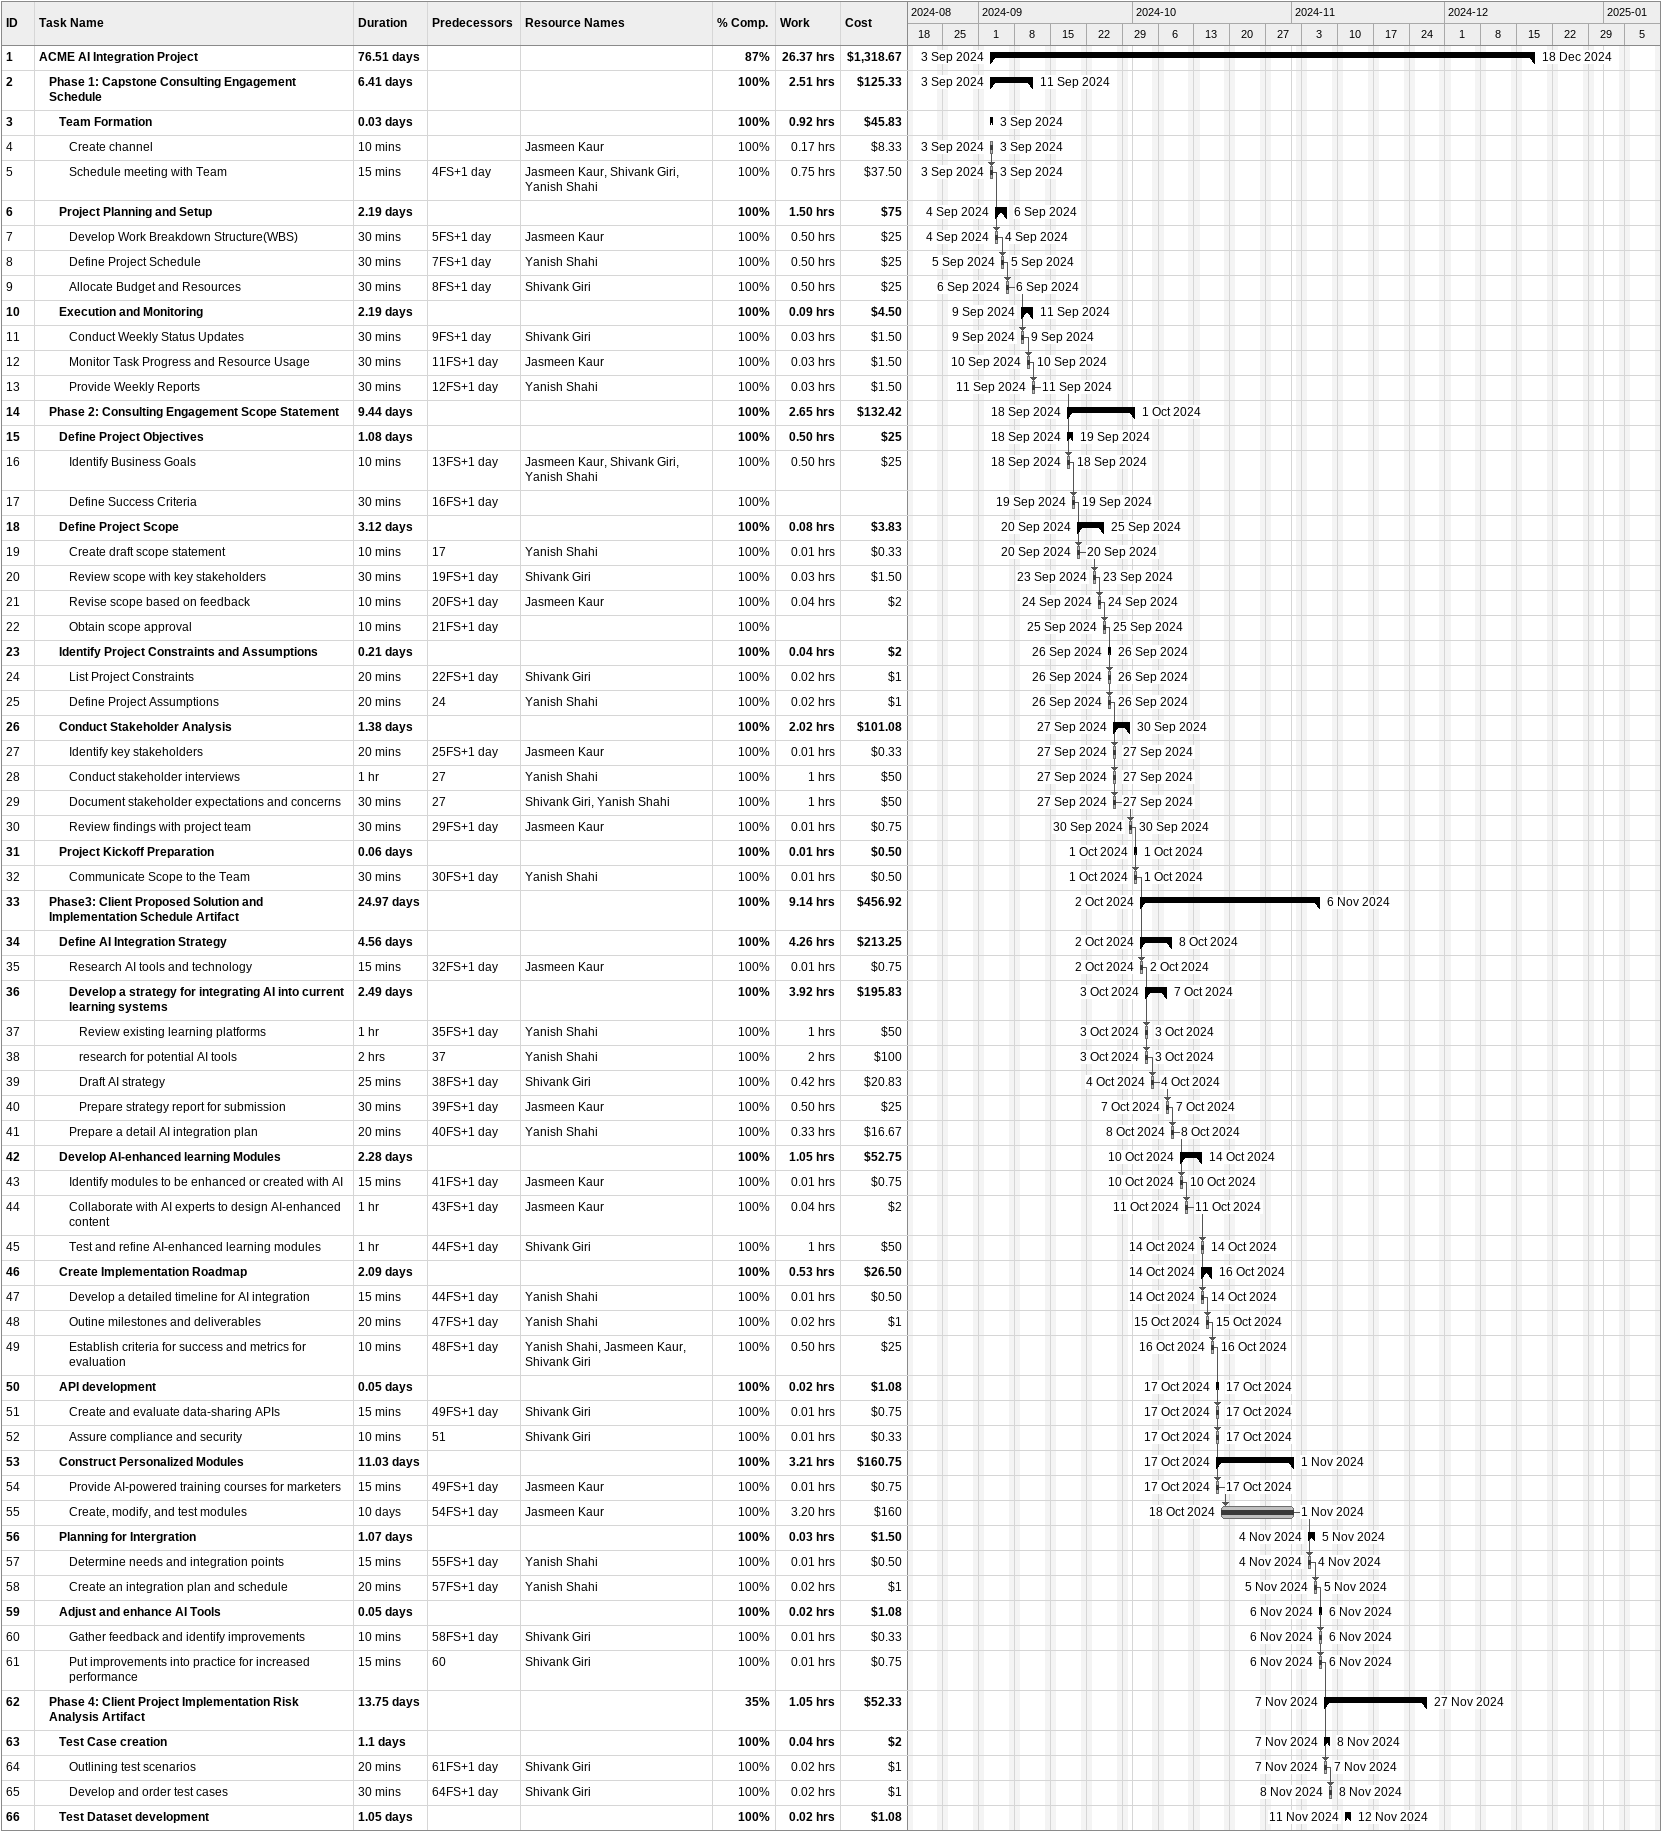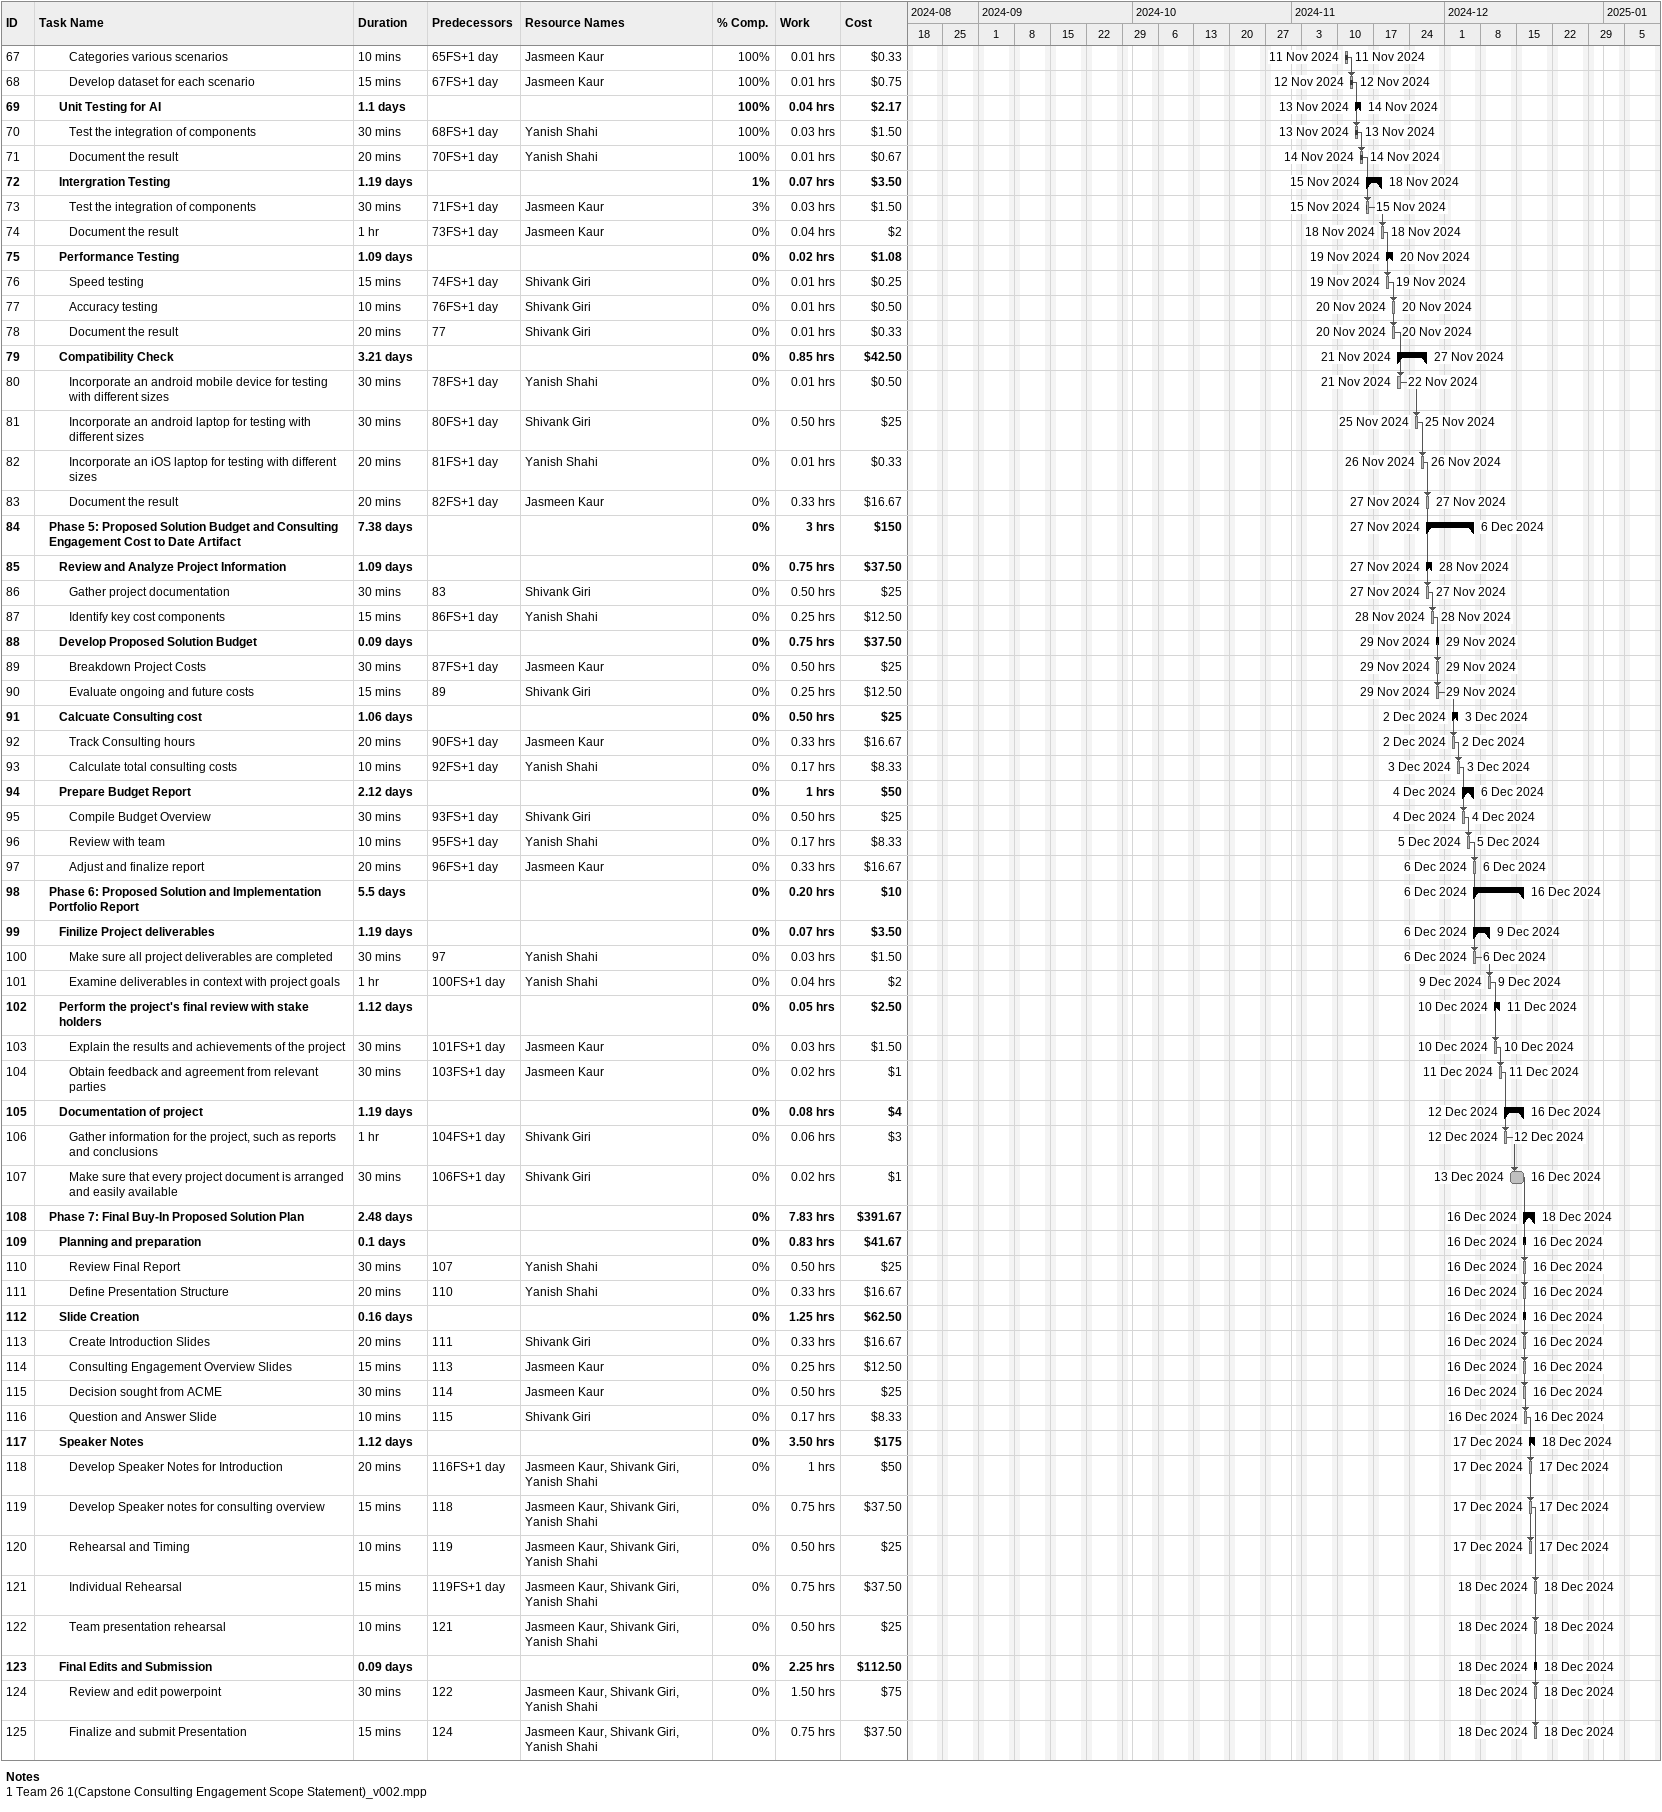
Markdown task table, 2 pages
| ID | Level | Task | Duration | Start | Finish | Predecessors | Resources | % complete | Work (h) | Cost ($) |
|---|---|---|---|---|---|---|---|---|---|---|
| 1 | 1 | **ACME AI Integration Project** | 76.51d | 2024-09-03 | 2024-12-18 |  |  | 87 | 26.37 | 1318.67 |
| 2 | 2 | **Phase 1: Capstone Consulting Engagement Schedule** | 6.41d | 2024-09-03 | 2024-09-11 |  |  | 100 | 2.51 | 125.33 |
| 3 | 3 | **Team Formation** | 0.03d | 2024-09-03 | 2024-09-03 |  |  | 100 | 0.92 | 45.83 |
| 4 | 4 | Create channel | 10min | 2024-09-03 | 2024-09-03 |  | Jasmeen Kaur | 100 | 0.17 | 8.33 |
| 5 | 4 | Schedule meeting with Team | 15min | 2024-09-03 | 2024-09-03 | 4FS+1d | Jasmeen Kaur, Shivank Giri, Yanish Shahi | 100 | 0.75 | 37.50 |
| 6 | 3 | **Project Planning and Setup** | 2.19d | 2024-09-04 | 2024-09-06 |  |  | 100 | 1.50 | 75 |
| 7 | 4 | Develop Work Breakdown Structure(WBS) | 30min | 2024-09-04 | 2024-09-04 | 5FS+1d | Jasmeen Kaur | 100 | 0.50 | 25 |
| 8 | 4 | Define Project Schedule | 30min | 2024-09-05 | 2024-09-05 | 7FS+1d | Yanish Shahi | 100 | 0.50 | 25 |
| 9 | 4 | Allocate Budget and Resources | 30min | 2024-09-06 | 2024-09-06 | 8FS+1d | Shivank Giri | 100 | 0.50 | 25 |
| 10 | 3 | **Execution and Monitoring** | 2.19d | 2024-09-09 | 2024-09-11 |  |  | 100 | 0.09 | 4.50 |
| 11 | 4 | Conduct Weekly Status Updates | 30min | 2024-09-09 | 2024-09-09 | 9FS+1d | Shivank Giri | 100 | 0.03 | 1.50 |
| 12 | 4 | Monitor Task Progress and Resource Usage | 30min | 2024-09-10 | 2024-09-10 | 11FS+1d | Jasmeen Kaur | 100 | 0.03 | 1.50 |
| 13 | 4 | Provide Weekly Reports | 30min | 2024-09-11 | 2024-09-11 | 12FS+1d | Yanish Shahi | 100 | 0.03 | 1.50 |
| 14 | 2 | **Phase 2: Consulting Engagement Scope Statement** | 9.44d | 2024-09-18 | 2024-10-01 |  |  | 100 | 2.65 | 132.42 |
| 15 | 3 | **Define Project Objectives** | 1.08d | 2024-09-18 | 2024-09-19 |  |  | 100 | 0.50 | 25 |
| 16 | 4 | Identify Business Goals | 10min | 2024-09-18 | 2024-09-18 | 13FS+1d | Jasmeen Kaur, Shivank Giri, Yanish Shahi | 100 | 0.50 | 25 |
| 17 | 4 | Define Success Criteria | 30min | 2024-09-19 | 2024-09-19 | 16FS+1d |  | 100 |  |  |
| 18 | 3 | **Define Project Scope** | 3.12d | 2024-09-20 | 2024-09-25 |  |  | 100 | 0.08 | 3.83 |
| 19 | 4 | Create draft scope statement | 10min | 2024-09-20 | 2024-09-20 | 17 | Yanish Shahi | 100 | 0.01 | 0.33 |
| 20 | 4 | Review scope with key stakeholders | 30min | 2024-09-23 | 2024-09-23 | 19FS+1d | Shivank Giri | 100 | 0.03 | 1.50 |
| 21 | 4 | Revise scope based on feedback | 10min | 2024-09-24 | 2024-09-24 | 20FS+1d | Jasmeen Kaur | 100 | 0.04 | 2 |
| 22 | 4 | Obtain scope approval | 10min | 2024-09-25 | 2024-09-25 | 21FS+1d |  | 100 |  |  |
| 23 | 3 | **Identify Project Constraints and Assumptions** | 0.21d | 2024-09-26 | 2024-09-26 |  |  | 100 | 0.04 | 2 |
| 24 | 4 | List Project Constraints | 20min | 2024-09-26 | 2024-09-26 | 22FS+1d | Shivank Giri | 100 | 0.02 | 1 |
| 25 | 4 | Define Project Assumptions | 20min | 2024-09-26 | 2024-09-26 | 24 | Yanish Shahi | 100 | 0.02 | 1 |
| 26 | 3 | **Conduct Stakeholder Analysis** | 1.38d | 2024-09-27 | 2024-09-30 |  |  | 100 | 2.02 | 101.08 |
| 27 | 4 | Identify key stakeholders | 20min | 2024-09-27 | 2024-09-27 | 25FS+1d | Jasmeen Kaur | 100 | 0.01 | 0.33 |
| 28 | 4 | Conduct stakeholder interviews | 1h | 2024-09-27 | 2024-09-27 | 27 | Yanish Shahi | 100 | 1 | 50 |
| 29 | 4 | Document stakeholder expectations and concerns | 30min | 2024-09-27 | 2024-09-27 | 27 | Shivank Giri, Yanish Shahi | 100 | 1 | 50 |
| 30 | 4 | Review findings with project team | 30min | 2024-09-30 | 2024-09-30 | 29FS+1d | Jasmeen Kaur | 100 | 0.01 | 0.75 |
| 31 | 3 | **Project Kickoff Preparation** | 0.06d | 2024-10-01 | 2024-10-01 |  |  | 100 | 0.01 | 0.50 |
| 32 | 4 | Communicate Scope to the Team | 30min | 2024-10-01 | 2024-10-01 | 30FS+1d | Yanish Shahi | 100 | 0.01 | 0.50 |
| 33 | 2 | **Phase3: Client Proposed Solution and Implementation Schedule Artifact** | 24.97d | 2024-10-02 | 2024-11-06 |  |  | 100 | 9.14 | 456.92 |
| 34 | 3 | **Define AI Integration Strategy** | 4.56d | 2024-10-02 | 2024-10-08 |  |  | 100 | 4.26 | 213.25 |
| 35 | 4 | Research AI tools and technology | 15min | 2024-10-02 | 2024-10-02 | 32FS+1d | Jasmeen Kaur | 100 | 0.01 | 0.75 |
| 36 | 4 | **Develop a strategy for integrating AI into current learning systems** | 2.49d | 2024-10-03 | 2024-10-07 |  |  | 100 | 3.92 | 195.83 |
| 37 | 5 | Review existing learning platforms | 1h | 2024-10-03 | 2024-10-03 | 35FS+1d | Yanish Shahi | 100 | 1 | 50 |
| 38 | 5 | research for potential AI tools | 2h | 2024-10-03 | 2024-10-03 | 37 | Yanish Shahi | 100 | 2 | 100 |
| 39 | 5 | Draft AI strategy | 25min | 2024-10-04 | 2024-10-04 | 38FS+1d | Shivank Giri | 100 | 0.42 | 20.83 |
| 40 | 5 | Prepare strategy report for submission | 30min | 2024-10-07 | 2024-10-07 | 39FS+1d | Jasmeen Kaur | 100 | 0.50 | 25 |
| 41 | 4 | Prepare a detail AI integration plan | 20min | 2024-10-08 | 2024-10-08 | 40FS+1d | Yanish Shahi | 100 | 0.33 | 16.67 |
| 42 | 3 | **Develop AI-enhanced learning Modules** | 2.28d | 2024-10-10 | 2024-10-14 |  |  | 100 | 1.05 | 52.75 |
| 43 | 4 | Identify modules to be enhanced or created with AI | 15min | 2024-10-10 | 2024-10-10 | 41FS+1d | Jasmeen Kaur | 100 | 0.01 | 0.75 |
| 44 | 4 | Collaborate with AI experts to design AI-enhanced content | 1h | 2024-10-11 | 2024-10-11 | 43FS+1d | Jasmeen Kaur | 100 | 0.04 | 2 |
| 45 | 4 | Test and refine AI-enhanced learning modules | 1h | 2024-10-14 | 2024-10-14 | 44FS+1d | Shivank Giri | 100 | 1 | 50 |
| 46 | 3 | **Create Implementation Roadmap** | 2.09d | 2024-10-14 | 2024-10-16 |  |  | 100 | 0.53 | 26.50 |
| 47 | 4 | Develop a detailed timeline for AI integration | 15min | 2024-10-14 | 2024-10-14 | 44FS+1d | Yanish Shahi | 100 | 0.01 | 0.50 |
| 48 | 4 | Outine milestones and deliverables | 20min | 2024-10-15 | 2024-10-15 | 47FS+1d | Yanish Shahi | 100 | 0.02 | 1 |
| 49 | 4 | Establish criteria for success and metrics for evaluation | 10min | 2024-10-16 | 2024-10-16 | 48FS+1d | Yanish Shahi, Jasmeen Kaur, Shivank Giri | 100 | 0.50 | 25 |
| 50 | 3 | **API development** | 0.05d | 2024-10-17 | 2024-10-17 |  |  | 100 | 0.02 | 1.08 |
| 51 | 4 | Create and evaluate data-sharing APIs | 15min | 2024-10-17 | 2024-10-17 | 49FS+1d | Shivank Giri | 100 | 0.01 | 0.75 |
| 52 | 4 | Assure compliance and security | 10min | 2024-10-17 | 2024-10-17 | 51 | Shivank Giri | 100 | 0.01 | 0.33 |
| 53 | 3 | **Construct Personalized Modules** | 11.03d | 2024-10-17 | 2024-11-01 |  |  | 100 | 3.21 | 160.75 |
| 54 | 4 | Provide AI-powered training courses for marketers | 15min | 2024-10-17 | 2024-10-17 | 49FS+1d | Jasmeen Kaur | 100 | 0.01 | 0.75 |
| 55 | 4 | Create, modify, and test modules | 10d | 2024-10-18 | 2024-11-01 | 54FS+1d | Jasmeen Kaur | 100 | 3.20 | 160 |
| 56 | 3 | **Planning for Intergration** | 1.07d | 2024-11-04 | 2024-11-05 |  |  | 100 | 0.03 | 1.50 |
| 57 | 4 | Determine needs and integration points | 15min | 2024-11-04 | 2024-11-04 | 55FS+1d | Yanish Shahi | 100 | 0.01 | 0.50 |
| 58 | 4 | Create an integration plan and schedule | 20min | 2024-11-05 | 2024-11-05 | 57FS+1d | Yanish Shahi | 100 | 0.02 | 1 |
| 59 | 3 | **Adjust and enhance AI Tools** | 0.05d | 2024-11-06 | 2024-11-06 |  |  | 100 | 0.02 | 1.08 |
| 60 | 4 | Gather feedback and identify improvements | 10min | 2024-11-06 | 2024-11-06 | 58FS+1d | Shivank Giri | 100 | 0.01 | 0.33 |
| 61 | 4 | Put improvements into practice for increased performance | 15min | 2024-11-06 | 2024-11-06 | 60 | Shivank Giri | 100 | 0.01 | 0.75 |
| 62 | 2 | **Phase 4: Client Project Implementation Risk Analysis Artifact** | 13.75d | 2024-11-07 | 2024-11-27 |  |  | 35 | 1.05 | 52.33 |
| 63 | 3 | **Test Case creation** | 1.1d | 2024-11-07 | 2024-11-08 |  |  | 100 | 0.04 | 2 |
| 64 | 4 | Outlining test scenarios | 20min | 2024-11-07 | 2024-11-07 | 61FS+1d | Shivank Giri | 100 | 0.02 | 1 |
| 65 | 4 | Develop and order test cases | 30min | 2024-11-08 | 2024-11-08 | 64FS+1d | Shivank Giri | 100 | 0.02 | 1 |
| 66 | 3 | **Test Dataset development** | 1.05d | 2024-11-11 | 2024-11-12 |  |  | 100 | 0.02 | 1.08 |
| 67 | 4 | Categories various scenarios | 10min | 2024-11-11 | 2024-11-11 | 65FS+1d | Jasmeen Kaur | 100 | 0.01 | 0.33 |
| 68 | 4 | Develop dataset for each scenario | 15min | 2024-11-12 | 2024-11-12 | 67FS+1d | Jasmeen Kaur | 100 | 0.01 | 0.75 |
| 69 | 3 | **Unit Testing for AI** | 1.1d | 2024-11-13 | 2024-11-14 |  |  | 100 | 0.04 | 2.17 |
| 70 | 4 | Test the integration of components | 30min | 2024-11-13 | 2024-11-13 | 68FS+1d | Yanish Shahi | 100 | 0.03 | 1.50 |
| 71 | 4 | Document the result | 20min | 2024-11-14 | 2024-11-14 | 70FS+1d | Yanish Shahi | 100 | 0.01 | 0.67 |
| 72 | 3 | **Intergration Testing** | 1.19d | 2024-11-15 | 2024-11-18 |  |  | 1 | 0.07 | 3.50 |
| 73 | 4 | Test the integration of components | 30min | 2024-11-15 | 2024-11-15 | 71FS+1d | Jasmeen Kaur | 3 | 0.03 | 1.50 |
| 74 | 4 | Document the result | 1h | 2024-11-18 | 2024-11-18 | 73FS+1d | Jasmeen Kaur | 0 | 0.04 | 2 |
| 75 | 3 | **Performance Testing** | 1.09d | 2024-11-19 | 2024-11-20 |  |  | 0 | 0.02 | 1.08 |
| 76 | 4 | Speed testing | 15min | 2024-11-19 | 2024-11-19 | 74FS+1d | Shivank Giri | 0 | 0.01 | 0.25 |
| 77 | 4 | Accuracy testing | 10min | 2024-11-20 | 2024-11-20 | 76FS+1d | Shivank Giri | 0 | 0.01 | 0.50 |
| 78 | 4 | Document the result | 20min | 2024-11-20 | 2024-11-20 | 77 | Shivank Giri | 0 | 0.01 | 0.33 |
| 79 | 3 | **Compatibility Check** | 3.21d | 2024-11-21 | 2024-11-27 |  |  | 0 | 0.85 | 42.50 |
| 80 | 4 | Incorporate an android mobile device for testing with different sizes | 30min | 2024-11-21 | 2024-11-22 | 78FS+1d | Yanish Shahi | 0 | 0.01 | 0.50 |
| 81 | 4 | Incorporate an android laptop for testing with different sizes | 30min | 2024-11-25 | 2024-11-25 | 80FS+1d | Shivank Giri | 0 | 0.50 | 25 |
| 82 | 4 | Incorporate an iOS laptop for testing with different sizes | 20min | 2024-11-26 | 2024-11-26 | 81FS+1d | Yanish Shahi | 0 | 0.01 | 0.33 |
| 83 | 4 | Document the result | 20min | 2024-11-27 | 2024-11-27 | 82FS+1d | Jasmeen Kaur | 0 | 0.33 | 16.67 |
| 84 | 2 | **Phase 5: Proposed Solution Budget and Consulting Engagement Cost to Date Artifact** | 7.38d | 2024-11-27 | 2024-12-06 |  |  | 0 | 3 | 150 |
| 85 | 3 | **Review and Analyze Project Information** | 1.09d | 2024-11-27 | 2024-11-28 |  |  | 0 | 0.75 | 37.50 |
| 86 | 4 | Gather project documentation | 30min | 2024-11-27 | 2024-11-27 | 83 | Shivank Giri | 0 | 0.50 | 25 |
| 87 | 4 | Identify key cost components | 15min | 2024-11-28 | 2024-11-28 | 86FS+1d | Yanish Shahi | 0 | 0.25 | 12.50 |
| 88 | 3 | **Develop Proposed Solution Budget** | 0.09d | 2024-11-29 | 2024-11-29 |  |  | 0 | 0.75 | 37.50 |
| 89 | 4 | Breakdown Project Costs | 30min | 2024-11-29 | 2024-11-29 | 87FS+1d | Jasmeen Kaur | 0 | 0.50 | 25 |
| 90 | 4 | Evaluate ongoing and future costs | 15min | 2024-11-29 | 2024-11-29 | 89 | Shivank Giri | 0 | 0.25 | 12.50 |
| 91 | 3 | **Calcuate Consulting cost** | 1.06d | 2024-12-02 | 2024-12-03 |  |  | 0 | 0.50 | 25 |
| 92 | 4 | Track Consulting hours | 20min | 2024-12-02 | 2024-12-02 | 90FS+1d | Jasmeen Kaur | 0 | 0.33 | 16.67 |
| 93 | 4 | Calculate total consulting costs | 10min | 2024-12-03 | 2024-12-03 | 92FS+1d | Yanish Shahi | 0 | 0.17 | 8.33 |
| 94 | 3 | **Prepare Budget Report** | 2.12d | 2024-12-04 | 2024-12-06 |  |  | 0 | 1 | 50 |
| 95 | 4 | Compile Budget Overview | 30min | 2024-12-04 | 2024-12-04 | 93FS+1d | Shivank Giri | 0 | 0.50 | 25 |
| 96 | 4 | Review with team | 10min | 2024-12-05 | 2024-12-05 | 95FS+1d | Yanish Shahi | 0 | 0.17 | 8.33 |
| 97 | 4 | Adjust and finalize report | 20min | 2024-12-06 | 2024-12-06 | 96FS+1d | Jasmeen Kaur | 0 | 0.33 | 16.67 |
| 98 | 2 | **Phase 6: Proposed Solution and Implementation Portfolio Report** | 5.5d | 2024-12-06 | 2024-12-16 |  |  | 0 | 0.20 | 10 |
| 99 | 3 | **Finilize Project deliverables** | 1.19d | 2024-12-06 | 2024-12-09 |  |  | 0 | 0.07 | 3.50 |
| 100 | 4 | Make sure all project deliverables are completed | 30min | 2024-12-06 | 2024-12-06 | 97 | Yanish Shahi | 0 | 0.03 | 1.50 |
| 101 | 4 | Examine deliverables in context with project goals | 1h | 2024-12-09 | 2024-12-09 | 100FS+1d | Yanish Shahi | 0 | 0.04 | 2 |
| 102 | 3 | **Perform the project's final review with stake holders** | 1.12d | 2024-12-10 | 2024-12-11 |  |  | 0 | 0.05 | 2.50 |
| 103 | 4 | Explain the results and achievements of the project | 30min | 2024-12-10 | 2024-12-10 | 101FS+1d | Jasmeen Kaur | 0 | 0.03 | 1.50 |
| 104 | 4 | Obtain feedback and agreement from relevant parties | 30min | 2024-12-11 | 2024-12-11 | 103FS+1d | Jasmeen Kaur | 0 | 0.02 | 1 |
| 105 | 3 | **Documentation of project** | 1.19d | 2024-12-12 | 2024-12-16 |  |  | 0 | 0.08 | 4 |
| 106 | 4 | Gather information for the project, such as reports and conclusions | 1h | 2024-12-12 | 2024-12-12 | 104FS+1d | Shivank Giri | 0 | 0.06 | 3 |
| 107 | 4 | Make sure that every project document is arranged and easily available | 30min | 2024-12-13 | 2024-12-16 | 106FS+1d | Shivank Giri | 0 | 0.02 | 1 |
| 108 | 2 | **Phase 7: Final Buy-In Proposed Solution Plan** | 2.48d | 2024-12-16 | 2024-12-18 |  |  | 0 | 7.83 | 391.67 |
| 109 | 3 | **Planning and preparation** | 0.1d | 2024-12-16 | 2024-12-16 |  |  | 0 | 0.83 | 41.67 |
| 110 | 4 | Review Final Report | 30min | 2024-12-16 | 2024-12-16 | 107 | Yanish Shahi | 0 | 0.50 | 25 |
| 111 | 4 | Define Presentation Structure | 20min | 2024-12-16 | 2024-12-16 | 110 | Yanish Shahi | 0 | 0.33 | 16.67 |
| 112 | 3 | **Slide Creation** | 0.16d | 2024-12-16 | 2024-12-16 |  |  | 0 | 1.25 | 62.50 |
| 113 | 4 | Create Introduction Slides | 20min | 2024-12-16 | 2024-12-16 | 111 | Shivank Giri | 0 | 0.33 | 16.67 |
| 114 | 4 | Consulting Engagement Overview Slides | 15min | 2024-12-16 | 2024-12-16 | 113 | Jasmeen Kaur | 0 | 0.25 | 12.50 |
| 115 | 4 | Decision sought from ACME | 30min | 2024-12-16 | 2024-12-16 | 114 | Jasmeen Kaur | 0 | 0.50 | 25 |
| 116 | 4 | Question and Answer Slide | 10min | 2024-12-16 | 2024-12-16 | 115 | Shivank Giri | 0 | 0.17 | 8.33 |
| 117 | 3 | **Speaker Notes** | 1.12d | 2024-12-17 | 2024-12-18 |  |  | 0 | 3.50 | 175 |
| 118 | 4 | Develop Speaker Notes for Introduction | 20min | 2024-12-17 | 2024-12-17 | 116FS+1d | Jasmeen Kaur, Shivank Giri, Yanish Shahi | 0 | 1 | 50 |
| 119 | 4 | Develop Speaker notes for consulting overview | 15min | 2024-12-17 | 2024-12-17 | 118 | Jasmeen Kaur, Shivank Giri, Yanish Shahi | 0 | 0.75 | 37.50 |
| 120 | 4 | Rehearsal and Timing | 10min | 2024-12-17 | 2024-12-17 | 119 | Jasmeen Kaur, Shivank Giri, Yanish Shahi | 0 | 0.50 | 25 |
| 121 | 4 | Individual Rehearsal | 15min | 2024-12-18 | 2024-12-18 | 119FS+1d | Jasmeen Kaur, Shivank Giri, Yanish Shahi | 0 | 0.75 | 37.50 |
| 122 | 4 | Team presentation rehearsal | 10min | 2024-12-18 | 2024-12-18 | 121 | Jasmeen Kaur, Shivank Giri, Yanish Shahi | 0 | 0.50 | 25 |
| 123 | 3 | **Final Edits and Submission** | 0.09d | 2024-12-18 | 2024-12-18 |  |  | 0 | 2.25 | 112.50 |
| 124 | 4 | Review and edit powerpoint | 30min | 2024-12-18 | 2024-12-18 | 122 | Jasmeen Kaur, Shivank Giri, Yanish Shahi | 0 | 1.50 | 75 |
| 125 | 4 | Finalize and submit Presentation | 15min | 2024-12-18 | 2024-12-18 | 124 | Jasmeen Kaur, Shivank Giri, Yanish Shahi | 0 | 0.75 | 37.50 |

Notes
- 1: Team 26 1(Capstone Consulting Engagement Scope Statement)_v002.mpp
